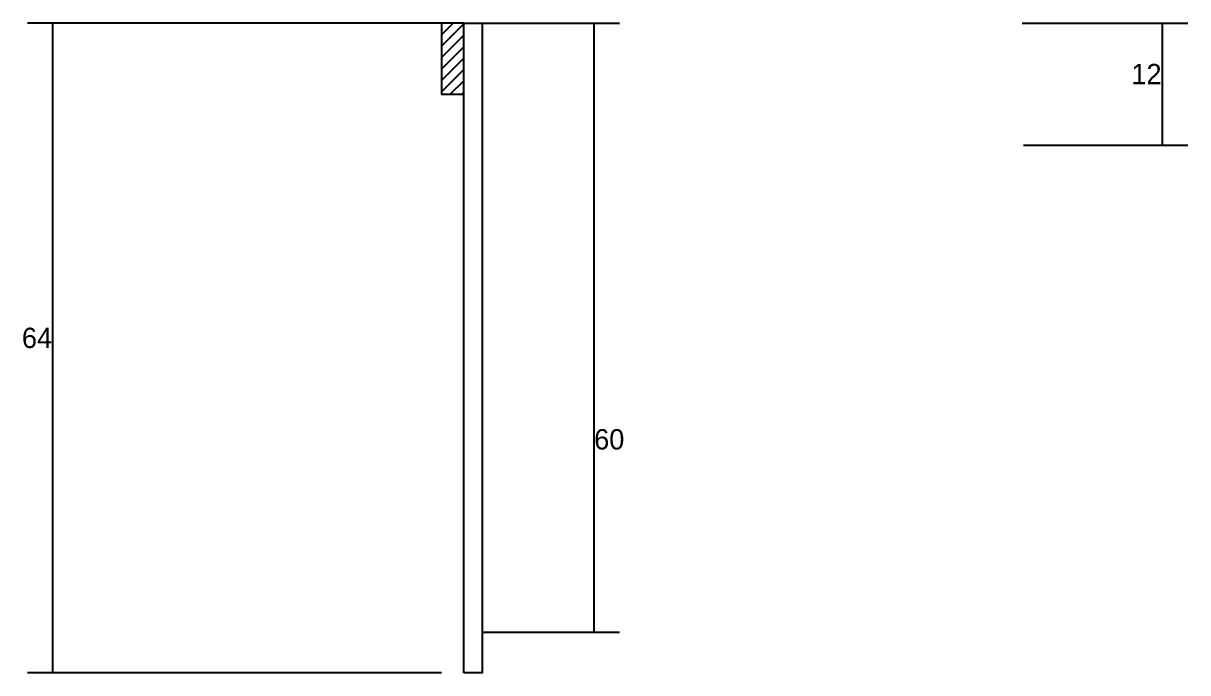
# Model space of a CAD drawing. Header units: metres. Extents: x -10314 to -4485, y 11971 to 12855.
# Drawn here: x -5100 to -4870.5, y 11970.8 to 12098.8 of the extents above; entities that cross this region are included whole.
import ezdxf

# ---------------------------------------------------------------- set-up
doc = ezdxf.new("R2010")
doc.units = ezdxf.units.M
for name, color, linetype in [('COTA', 241, 'Continuous'), ('Madeira', 126, 'Continuous'), ('Painéis', 200, 'Continuous')]:
    doc.layers.add(name, color=color, linetype=linetype)

msp = doc.modelspace()

# ---------------------------------------------------------------- hatches: boundary and pattern name
at = {"layer": 'Madeira'}
h = msp.add_hatch(dxfattribs=at)
h.set_pattern_fill('ANSI31', scale=0.5)
h.paths.add_polyline_path([(-5017.6, 12098.8), (-5013.2, 12098.8), (-5013.2, 12084.8), (-5017.6, 12084.8)])

# ---------------------------------------------------------------- linework, layer by layer
at = {"layer": 'COTA'}
for p, q in [((-5017.6, 12098.8), (-5099.2, 12098.8)), ((-5094.2, 11970.8), (-5094.2, 12098.8)), ((-5009.6, 12098.8), (-4982.5, 12098.8)), ((-4987.5, 11978.8), (-4987.5, 12098.8)), ((-4903.1, 12098.8), (-4870.5, 12098.8)), ((-4875.5, 12074.8), (-4875.5, 12098.8)), ((-4902.9, 12074.8), (-4870.5, 12074.8)), ((-5009.6, 11978.8), (-4982.5, 11978.8)), ((-5017.6, 11970.8), (-5099.2, 11970.8))]:
    msp.add_line(p, q, dxfattribs=at)
at = {"layer": 'Madeira'}
msp.add_lwpolyline([(-5017.6, 12098.8), (-5017.6, 12084.8), (-5013.2, 12084.8), (-5013.2, 12098.8)], close=True, dxfattribs=at)
at = {"layer": 'Painéis'}
msp.add_lwpolyline([(-5013.2, 11970.8), (-5013.2, 12098.8), (-5009.6, 12098.8), (-5009.6, 11970.8)], close=True, dxfattribs=at)

# ---------------------------------------------------------------- texts
at = {"layer": 'COTA'}
for s, p in [('12', (-4881.6, 12086.8)), ('64', (-5100.3, 12034.8)), ('60', (-4987.5, 12014.8))]:
    msp.add_text(s, height=4, dxfattribs=at).set_placement(p)

doc.saveas('drawing.dxf')
